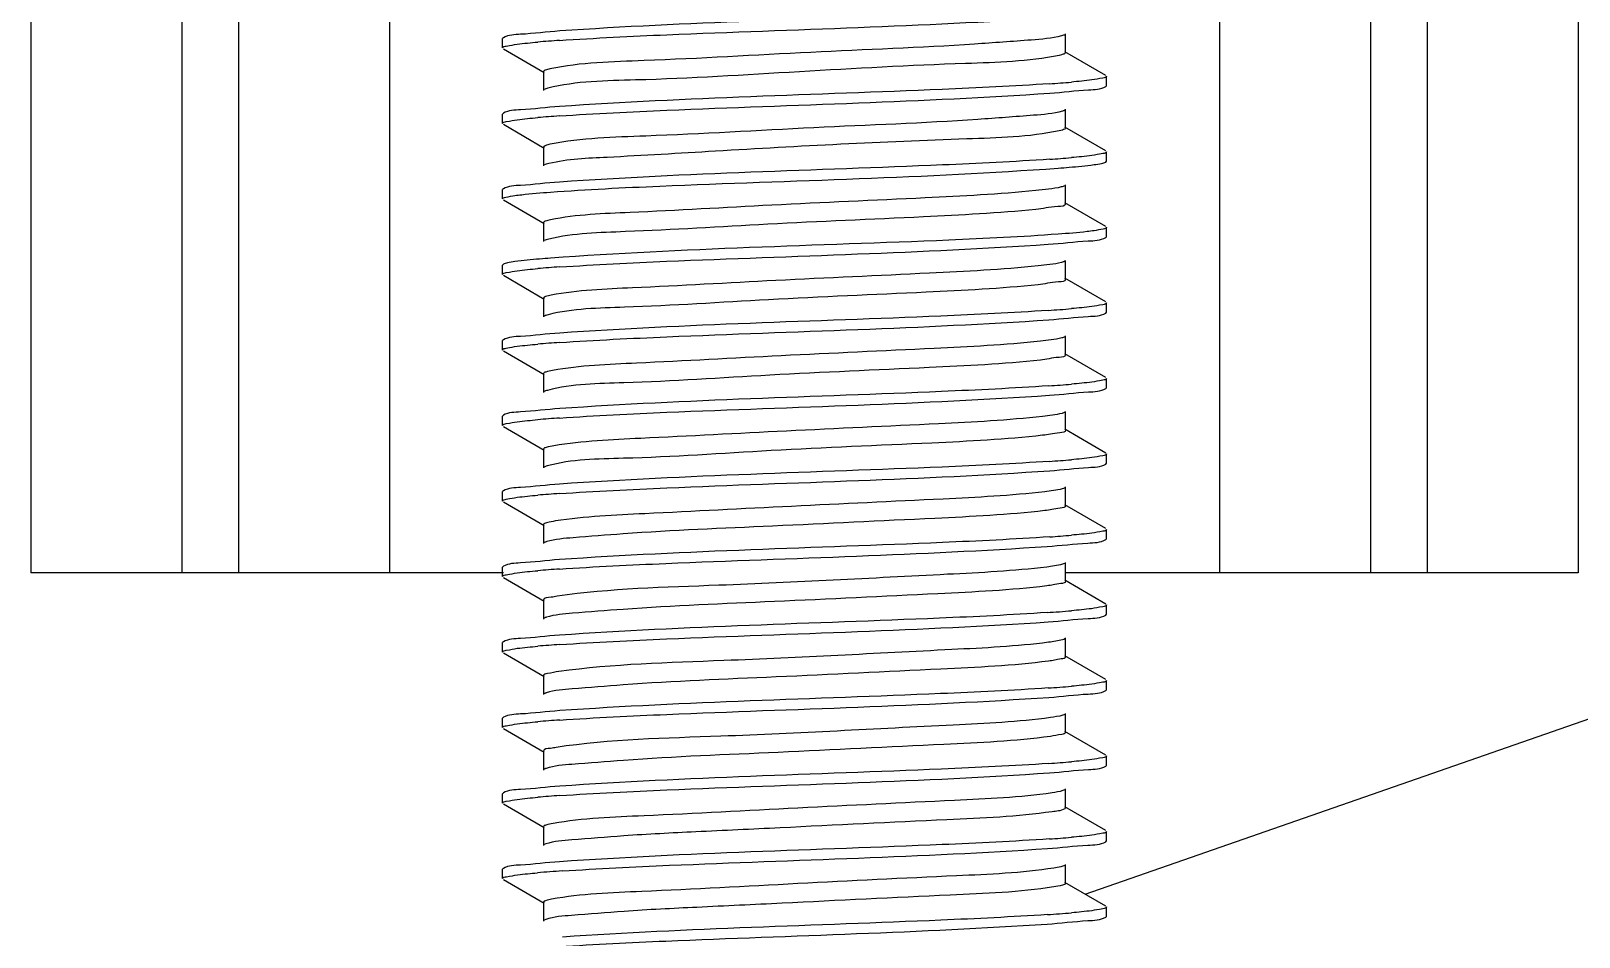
# Model space of a CAD drawing. Extents: x 27938 to 650306, y -92720 to 1524912.
# Drawn here: x 294381.2 to 294869.7, y 842835.9 to 843121.6 of the extents above; entities that cross this region are included whole.
import ezdxf

# ---------------------------------------------------------------- set-up
doc = ezdxf.new("R2010")
doc.units = 0
doc.header["$LTSCALE"] = 1000
doc.header["$MEASUREMENT"] = 0
doc.styles.get("Standard").update_dxf_attribs({"font": 'gbenor.shx', "bigfont": 'gbcbig.shx'})
doc.dimstyles.get("Standard").update_dxf_attribs({"dimtxt": 0.18, "dimasz": 0.18, "dimexe": 0.18, "dimexo": 0.0625, "dimgap": 0.09, "dimtad": 0, "dimtih": 1, "dimtoh": 1, "dimdec": 4, "dimzin": 0, "dimdsep": 46, "dimtxsty": 'Standard', "dimcen": 0.09, "dimadec": 0, "dimazin": 0, "dimtfac": 1, "dimtdec": 4, "dimtofl": 0, "dimtmove": 0, "dimatfit": 3, "dimfxl": 1, "dimtolj": 1, "dimtzin": 0, "dimarcsym": 0})

msp = doc.modelspace()

# ---------------------------------------------------------------- linework, layer by layer
at = {"linetype": 'Continuous'}
for p, q in [((294381.22, 847691.77), (294381.22, 842950.74)), ((294428.85, 847691.77), (294428.85, 842950.74)), ((294446.71, 847691.77), (294446.71, 842950.74)), ((294494.33, 847691.77), (294494.33, 842950.74)), ((294756.27, 847691.77), (294756.27, 842950.74)), ((294803.9, 847691.77), (294803.9, 842950.74)), ((294821.76, 847691.77), (294821.76, 842950.74)), ((294869.39, 847691.77), (294869.39, 842950.74)), ((294530.28, 843119.53), (294530.05, 843119.27)), ((294530.05, 843116.3), (294530.05, 843119.27)), ((294530.05, 843116.3), (294530.05, 843119.27)), ((294530.28, 843116.04), (294543.2, 843108.55)), ((294707.67, 843114.81), (294707.67, 843120.76)), ((294706.4, 843114.14), (294705.64, 843113.96)), ((294720.33, 843107.63), (294707.41, 843115.11)), ((294542.94, 843108.85), (294542.94, 843102.9)), ((294720.56, 843104.39), (294720.56, 843107.37)), ((294720.56, 843104.39), (294720.56, 843107.37)), ((294720.33, 843104.13), (294720.56, 843104.39)), ((294707.67, 843090.99), (294707.67, 843096.95)), ((294530.28, 843095.72), (294530.05, 843095.46)), ((294530.05, 843092.48), (294530.05, 843095.46)), ((294530.05, 843092.48), (294530.05, 843095.46)), ((294530.28, 843092.22), (294543.2, 843084.74)), ((294706.68, 843090.41), (294705.67, 843090.16)), ((294720.33, 843083.81), (294707.41, 843091.3)), ((294542.94, 843085.04), (294542.94, 843079.09)), ((294720.56, 843080.58), (294720.56, 843083.55)), ((294720.56, 843080.58), (294720.56, 843083.55)), ((294720.33, 843080.32), (294720.56, 843080.58)), ((294707.67, 843067.18), (294707.67, 843073.14)), ((294530.28, 843071.91), (294530.05, 843071.65)), ((294530.05, 843068.67), (294530.05, 843071.65)), ((294530.05, 843068.67), (294530.05, 843071.65)), ((294530.28, 843068.41), (294543.2, 843060.93)), ((294720.33, 843060), (294707.41, 843067.48)), ((294542.94, 843061.23), (294542.94, 843055.28)), ((294720.56, 843056.76), (294720.56, 843059.74)), ((294720.56, 843056.76), (294720.56, 843059.74)), ((294720.33, 843056.5), (294720.56, 843056.76)), ((294530.28, 843048.09), (294530.05, 843047.83)), ((294530.05, 843044.86), (294530.05, 843047.83)), ((294530.05, 843044.86), (294530.05, 843047.83)), ((294707.67, 843043.37), (294707.67, 843049.32)), ((294530.28, 843044.6), (294543.2, 843037.11)), ((294720.33, 843036.19), (294707.41, 843043.67)), ((294542.94, 843037.42), (294542.94, 843031.46)), ((294720.56, 843032.95), (294720.56, 843035.93)), ((294720.56, 843032.95), (294720.56, 843035.93)), ((294720.33, 843032.69), (294720.56, 843032.95)), ((294530.28, 843024.28), (294530.05, 843024.02)), ((294530.05, 843021.04), (294530.05, 843024.02)), ((294530.05, 843021.04), (294530.05, 843024.02)), ((294707.67, 843019.56), (294707.67, 843025.51)), ((294530.28, 843020.78), (294543.2, 843013.3)), ((294720.33, 843012.38), (294707.41, 843019.86)), ((294542.94, 843013.6), (294542.94, 843007.65)), ((294720.33, 843008.88), (294720.56, 843009.14)), ((294720.56, 843009.14), (294720.56, 843012.11)), ((294720.56, 843009.14), (294720.56, 843012.11)), ((294530.28, 843000.47), (294530.05, 843000.21)), ((294530.05, 842997.23), (294530.05, 843000.21)), ((294530.05, 842997.23), (294530.05, 843000.21)), ((294707.67, 842995.74), (294707.67, 843001.7)), ((294530.28, 842996.97), (294543.2, 842989.49)), ((294720.33, 842988.56), (294707.41, 842996.05)), ((294542.94, 842989.79), (294542.94, 842983.84)), ((294720.33, 842985.06), (294720.56, 842985.33)), ((294720.56, 842985.33), (294720.56, 842988.3)), ((294720.56, 842985.33), (294720.56, 842988.3)), ((294530.28, 842976.66), (294530.05, 842976.4)), ((294530.05, 842973.42), (294530.05, 842976.4)), ((294530.05, 842973.42), (294530.05, 842976.4)), ((294707.67, 842971.93), (294707.67, 842977.88)), ((294530.28, 842973.16), (294543.2, 842965.68)), ((294720.33, 842964.75), (294707.41, 842972.23)), ((294542.94, 842965.98), (294542.94, 842960.02)), ((294720.33, 842961.25), (294720.56, 842961.51)), ((294720.56, 842961.51), (294720.56, 842964.49)), ((294720.56, 842961.51), (294720.56, 842964.49)), ((294530.28, 842950.74), (294381.22, 842950.74)), ((294530.28, 842952.84), (294530.05, 842952.58)), ((294530.05, 842949.61), (294530.05, 842952.58)), ((294530.05, 842949.61), (294530.05, 842952.58)), ((294869.39, 842950.74), (294707.41, 842950.74)), ((294707.67, 842948.12), (294707.67, 842954.07)), ((294530.28, 842949.35), (294543.2, 842941.86)), ((294720.33, 842940.94), (294707.41, 842948.42)), ((294542.94, 842942.16), (294542.94, 842936.21)), ((294720.56, 842937.7), (294720.56, 842940.68)), ((294720.56, 842937.7), (294720.56, 842940.68)), ((294720.33, 842937.44), (294720.56, 842937.7)), ((294530.28, 842929.03), (294530.05, 842928.77)), ((294530.05, 842925.79), (294530.05, 842928.77)), ((294530.05, 842925.79), (294530.05, 842928.77)), ((294530.28, 842925.53), (294543.2, 842918.05)), ((294707.67, 842924.31), (294707.67, 842930.26)), ((294720.33, 842917.12), (294707.41, 842924.61)), ((294542.94, 842918.35), (294542.94, 842912.4)), ((294720.56, 842913.89), (294720.56, 842916.86)), ((294720.56, 842913.89), (294720.56, 842916.86)), ((294720.33, 842913.63), (294720.56, 842913.89)), ((294707.67, 842900.49), (294707.67, 842906.45)), ((294530.28, 842905.22), (294530.05, 842904.96)), ((294530.05, 842901.98), (294530.05, 842904.96)), ((294530.05, 842901.98), (294530.05, 842904.96)), ((294530.28, 842901.72), (294543.2, 842894.24)), ((294720.33, 842893.31), (294707.41, 842900.79)), ((294542.94, 842894.54), (294542.94, 842888.59)), ((294720.56, 842890.07), (294720.56, 842893.05)), ((294720.56, 842890.07), (294720.56, 842893.05)), ((294720.33, 842889.81), (294720.56, 842890.07)), ((294707.67, 842876.68), (294707.67, 842882.63)), ((294530.28, 842881.41), (294530.05, 842881.14)), ((294530.05, 842878.17), (294530.05, 842881.14)), ((294530.05, 842878.17), (294530.05, 842881.14)), ((294530.28, 842877.91), (294543.2, 842870.43)), ((294720.33, 842869.5), (294707.41, 842876.98)), ((294542.94, 842870.73), (294542.94, 842864.77)), ((294720.56, 842866.26), (294720.56, 842869.24)), ((294720.56, 842866.26), (294720.56, 842869.24)), ((294543.68, 842865.28), (294543.2, 842865.07)), ((294720.33, 842866), (294720.56, 842866.26)), ((294530.28, 842857.59), (294530.05, 842857.33)), ((294530.05, 842854.36), (294530.05, 842857.33)), ((294530.05, 842854.36), (294530.05, 842857.33)), ((294707.67, 842852.87), (294707.67, 842858.82)), ((294530.28, 842854.09), (294543.2, 842846.61)), ((294720.33, 842845.69), (294707.41, 842853.17)), ((294542.94, 842846.91), (294542.94, 842840.96)), ((294720.56, 842842.45), (294720.56, 842845.43)), ((294720.56, 842842.45), (294720.56, 842845.43)), ((294543.64, 842841.45), (294543.2, 842841.26)), ((294720.33, 842842.19), (294720.56, 842842.45))]:
    msp.add_line(p, q, dxfattribs=at)
for centre, radius, start, end in [((294575.41, 842709.96), 409.62, 93.8318, 94.8034), ((294675.23, 843513.26), 409.18, 273.8332, 274.8048), ((294575.31, 842687.37), 408.39, 93.84, 94.8036), ((294675.33, 843488.27), 407.99, 273.8425, 274.8038), ((294575.44, 842638.15), 410, 93.8293, 94.8034), ((294674.72, 843448.31), 415.68, 273.7884, 274.8061), ((294575.45, 842614.17), 410.16, 93.8282, 94.8033), ((294675.03, 843420.61), 411.78, 273.8148, 274.8057), ((294575.41, 842590.87), 409.64, 93.8316, 94.8034), ((294675.23, 843394.26), 409.24, 273.8328, 274.8049), ((294575.32, 842568.25), 408.44, 93.8397, 94.8036), ((294675.33, 843369.22), 408.01, 273.8424, 274.8038), ((294575.35, 842543.97), 408.91, 93.8365, 94.8036), ((294674.3, 843358.29), 420.93, 273.7545, 274.8058), ((294575.44, 842519.1), 409.98, 93.8295, 94.8034), ((294674.7, 843329.4), 415.84, 273.7874, 274.8061), ((294575.45, 842495.1), 410.17, 93.8282, 94.8033), ((294675.02, 843301.65), 411.89, 273.8141, 274.8057), ((294575.41, 842471.78), 409.67, 93.8315, 94.8034), ((294675.22, 843275.26), 409.3, 273.8323, 274.8049), ((294576.53, 842433.97), 423.71, 93.7375, 94.8047), ((294674.43, 843261.35), 419.24, 273.7646, 274.8065)]:
    msp.add_arc(centre, radius, start, end, dxfattribs=at)
for points, knots in [([(294548.03, 843118.66), (294559.31, 843119.43), (294610.83, 843121.91), (294662.41, 843123.1), (294702.59, 843125.84)], [0, 0, 0, 0, 0.219209, 1, 1, 1, 1]), ([(294702.43, 843128.8), (294691.15, 843128.04), (294639.69, 843125.56), (294588.18, 843124.37), (294548.07, 843121.64)], [0, 0, 0, 0, 0.219533, 1, 1, 1, 1]), ([(294548.07, 843121.64), (294543.95, 843121.36), (294538.18, 843120.56), (294531.89, 843120.46), (294530.28, 843119.53)], [0, 0, 0, 0, 0.69034, 1, 1, 1, 1]), ([(294530.05, 843116.3), (294530.05, 843116.73), (294532.34, 843117.01), (294533.5, 843117.33), (294534.65, 843117.48)], [0, 0, 0, 0, 0.271519, 1, 1, 1, 1]), ([(294706.4, 843120.1), (294703.3, 843119.28), (294694.07, 843118.59), (294667.77, 843116.57), (294626.94, 843115.12), (294582.4, 843112.32), (294554.73, 843111.72), (294544.99, 843109.7)], [0, 0, 0, 0, 0.059564, 0.170353, 0.490239, 0.815661, 1, 1, 1, 1]), ([(294707.4, 843120.46), (294707.28, 843120.38), (294706.95, 843120.25), (294706.6, 843120.15), (294706.4, 843120.1)], [0, 0, 0, 0, 0.417288, 1, 1, 1, 1]), ([(294705.64, 843113.96), (294695.95, 843111.95), (294668.4, 843111.3), (294623.89, 843108.88), (294580.12, 843106.06), (294553.3, 843105.87), (294544.31, 843103.59)], [0, 0, 0, 0, 0.183514, 0.508051, 0.828043, 1, 1, 1, 1]), ([(294707.66, 843114.81), (294707.66, 843114.66), (294707.15, 843114.34), (294706.73, 843114.23), (294706.4, 843114.14)], [0, 0, 0, 0, 0.313757, 1, 1, 1, 1]), ([(294544.99, 843109.7), (294544.47, 843109.59), (294543.86, 843109.45), (294542.95, 843109.08), (294542.95, 843108.85)], [0, 0, 0, 0, 0.705452, 1, 1, 1, 1]), ([(294720.56, 843107.37), (294720.56, 843106.94), (294718.29, 843106.65), (294717.14, 843106.34), (294715.99, 843106.19)], [0, 0, 0, 0, 0.271625, 1, 1, 1, 1]), ([(294544.31, 843103.59), (294544.09, 843103.54), (294543.71, 843103.43), (294543.35, 843103.28), (294543.21, 843103.2)], [0, 0, 0, 0, 0.587032, 1, 1, 1, 1]), ([(294547.96, 843094.85), (294559.25, 843095.61), (294610.82, 843098.1), (294662.45, 843099.29), (294702.67, 843102.03)], [0, 0, 0, 0, 0.219118, 1, 1, 1, 1]), ([(294702.59, 843105), (294691.31, 843104.23), (294639.79, 843101.75), (294588.21, 843100.56), (294548.03, 843097.83)], [0, 0, 0, 0, 0.219183, 1, 1, 1, 1]), ([(294702.67, 843102.03), (294706.76, 843102.31), (294712.49, 843103.1), (294718.73, 843103.21), (294720.33, 843104.13)], [0, 0, 0, 0, 0.690194, 1, 1, 1, 1]), ([(294548.03, 843097.83), (294543.93, 843097.55), (294538.16, 843096.75), (294531.88, 843096.64), (294530.28, 843095.72)], [0, 0, 0, 0, 0.690307, 1, 1, 1, 1]), ([(294707.4, 843096.65), (294707.31, 843096.59), (294707.07, 843096.48), (294706.82, 843096.4), (294706.68, 843096.36)], [0, 0, 0, 0, 0.430302, 1, 1, 1, 1]), ([(294530.05, 843092.48), (294530.05, 843092.91), (294532.33, 843093.2), (294533.48, 843093.51), (294534.63, 843093.66)], [0, 0, 0, 0, 0.271583, 1, 1, 1, 1]), ([(294706.68, 843096.36), (294703.74, 843095.49), (294694.72, 843094.87), (294668.69, 843092.76), (294627.76, 843091.35), (294582.92, 843088.54), (294554.94, 843087.92), (294545.06, 843085.9)], [0, 0, 0, 0, 0.056727, 0.165723, 0.485276, 0.813183, 1, 1, 1, 1]), ([(294705.67, 843090.16), (294696.12, 843088.15), (294659.66, 843087.24), (294612.17, 843084.67), (294568.3, 843081.97), (294550.63, 843081.23), (294544.63, 843079.86)], [0, 0, 0, 0, 0.181467, 0.673532, 0.885685, 1, 1, 1, 1]), ([(294707.66, 843090.99), (294707.66, 843090.87), (294707.28, 843090.58), (294706.93, 843090.48), (294706.68, 843090.41)], [0, 0, 0, 0, 0.324978, 1, 1, 1, 1]), ([(294545.06, 843085.9), (294544.52, 843085.79), (294543.89, 843085.65), (294542.95, 843085.27), (294542.95, 843085.04)], [0, 0, 0, 0, 0.706285, 1, 1, 1, 1]), ([(294720.56, 843083.55), (294720.56, 843083.12), (294718.28, 843082.84), (294717.13, 843082.52), (294715.99, 843082.38)], [0, 0, 0, 0, 0.271614, 1, 1, 1, 1]), ([(294544.63, 843079.86), (294544.34, 843079.79), (294543.85, 843079.67), (294543.38, 843079.49), (294543.21, 843079.39)], [0, 0, 0, 0, 0.59783, 1, 1, 1, 1]), ([(294545.18, 843070.84), (294556.65, 843071.68), (294610.04, 843074.28), (294663.5, 843075.34), (294705.33, 843078.4)], [0, 0, 0, 0, 0.215143, 1, 1, 1, 1]), ([(294702.67, 843081.19), (294691.39, 843080.42), (294639.82, 843077.94), (294588.18, 843076.75), (294547.96, 843074.01)], [0, 0, 0, 0, 0.219053, 1, 1, 1, 1]), ([(294705.33, 843078.4), (294706.49, 843078.49), (294710.28, 843078.79), (294714.06, 843079.12), (294716.66, 843079.49)], [0, 0, 0, 0, 0.307391, 1, 1, 1, 1]), ([(294716.66, 843079.49), (294717.46, 843079.6), (294718.69, 843079.82), (294719.94, 843080.09), (294720.33, 843080.32)], [0, 0, 0, 0, 0.643386, 1, 1, 1, 1]), ([(294547.96, 843074.01), (294543.87, 843073.73), (294538.13, 843072.94), (294531.88, 843072.82), (294530.28, 843071.91)], [0, 0, 0, 0, 0.690231, 1, 1, 1, 1]), ([(294707.41, 843072.83), (294707.08, 843072.64), (294704.03, 843071.83), (294700.95, 843071.57), (294698.24, 843071.3)], [0, 0, 0, 0, 0.122661, 1, 1, 1, 1]), ([(294530.05, 843068.67), (294530.05, 843069.04), (294531.94, 843069.36), (294532.94, 843069.62), (294533.91, 843069.75)], [0, 0, 0, 0, 0.274522, 1, 1, 1, 1]), ([(294533.91, 843069.75), (294534.62, 843069.85), (294538.37, 843070.31), (294542.14, 843070.61), (294545.18, 843070.84)], [0, 0, 0, 0, 0.191293, 1, 1, 1, 1]), ([(294698.24, 843071.3), (294686.67, 843070.16), (294658.9, 843068.73), (294616.19, 843066.9), (294576.84, 843064.55), (294553.38, 843063.76), (294545.15, 843062.11)], [0, 0, 0, 0, 0.227541, 0.543602, 0.835698, 1, 1, 1, 1]), ([(294707.66, 843067.18), (294707.67, 843066.33), (294702.8, 843066.3), (294700.6, 843065.58), (294698.24, 843065.35)], [0, 0, 0, 0, 0.265215, 1, 1, 1, 1]), ([(294698.24, 843065.35), (294686.47, 843064.19), (294658.28, 843062.74), (294615.07, 843060.95), (294575.78, 843058.41), (294552.49, 843057.86), (294544.59, 843056.03)], [0, 0, 0, 0, 0.230468, 0.550002, 0.841978, 1, 1, 1, 1]), ([(294545.15, 843062.11), (294544.59, 843062), (294543.94, 843061.85), (294542.95, 843061.46), (294542.95, 843061.23)], [0, 0, 0, 0, 0.707378, 1, 1, 1, 1]), ([(294705.33, 843057.57), (294693.84, 843056.73), (294640.46, 843054.12), (294586.99, 843053.08), (294545.18, 843050)], [0, 0, 0, 0, 0.215512, 1, 1, 1, 1]), ([(294716.66, 843058.65), (294715.94, 843058.55), (294712.18, 843058.09), (294708.39, 843057.79), (294705.33, 843057.57)], [0, 0, 0, 0, 0.19142, 1, 1, 1, 1]), ([(294720.56, 843059.74), (294720.56, 843059.37), (294718.65, 843059.05), (294717.64, 843058.79), (294716.66, 843058.65)], [0, 0, 0, 0, 0.274354, 1, 1, 1, 1]), ([(294544.59, 843056.03), (294544.31, 843055.97), (294543.84, 843055.85), (294543.38, 843055.68), (294543.21, 843055.58)], [0, 0, 0, 0, 0.596305, 1, 1, 1, 1]), ([(294548.06, 843047.23), (294559.29, 843047.99), (294610.66, 843050.46), (294662.1, 843051.67), (294702.18, 843054.37)], [0, 0, 0, 0, 0.218853, 1, 1, 1, 1]), ([(294702.18, 843054.37), (294706.38, 843054.65), (294712.27, 843055.47), (294718.69, 843055.56), (294720.33, 843056.5)], [0, 0, 0, 0, 0.690713, 1, 1, 1, 1]), ([(294533.91, 843048.92), (294533.12, 843048.8), (294531.91, 843048.59), (294530.67, 843048.32), (294530.28, 843048.09)], [0, 0, 0, 0, 0.643038, 1, 1, 1, 1]), ([(294545.18, 843050), (294544.03, 843049.91), (294540.26, 843049.62), (294536.5, 843049.28), (294533.91, 843048.92)], [0, 0, 0, 0, 0.307528, 1, 1, 1, 1]), ([(294707.41, 843049.02), (294707.1, 843048.84), (294704.31, 843048.07), (294701.48, 843047.82), (294699, 843047.57)], [0, 0, 0, 0, 0.124823, 1, 1, 1, 1]), ([(294530.05, 843044.86), (294530.05, 843045.29), (294532.34, 843045.58), (294533.5, 843045.89), (294534.65, 843046.04)], [0, 0, 0, 0, 0.271499, 1, 1, 1, 1]), ([(294699, 843047.57), (294687.6, 843046.39), (294660.01, 843044.99), (294617.32, 843043.12), (294577.6, 843040.81), (294553.81, 843039.95), (294545.36, 843038.34)], [0, 0, 0, 0, 0.223225, 0.538318, 0.832334, 1, 1, 1, 1]), ([(294707.66, 843043.37), (294707.67, 843042.58), (294703.21, 843042.49), (294701.16, 843041.84), (294699, 843041.61)], [0, 0, 0, 0, 0.265945, 1, 1, 1, 1]), ([(294545.36, 843038.34), (294544.75, 843038.22), (294544.05, 843038.06), (294542.95, 843037.67), (294542.94, 843037.42)], [0, 0, 0, 0, 0.710122, 1, 1, 1, 1]), ([(294699, 843041.61), (294687.27, 843040.41), (294658.91, 843038.96), (294615.34, 843037.17), (294575.72, 843034.51), (294552.22, 843034.12), (294544.38, 843032.17)], [0, 0, 0, 0, 0.228361, 0.549652, 0.8435, 1, 1, 1, 1]), ([(294702.18, 843033.53), (294690.89, 843032.77), (294639.51, 843030.3), (294588.07, 843029.11), (294548.06, 843026.39)], [0, 0, 0, 0, 0.220125, 1, 1, 1, 1]), ([(294720.56, 843035.93), (294720.56, 843035.49), (294718.26, 843035.21), (294717.1, 843034.89), (294715.94, 843034.74)], [0, 0, 0, 0, 0.271419, 1, 1, 1, 1]), ([(294544.38, 843032.17), (294544.14, 843032.11), (294543.74, 843032), (294543.35, 843031.85), (294543.21, 843031.76)], [0, 0, 0, 0, 0.588945, 1, 1, 1, 1]), ([(294548.07, 843023.41), (294559.33, 843024.18), (294610.78, 843026.66), (294662.29, 843027.85), (294702.42, 843030.57)], [0, 0, 0, 0, 0.219119, 1, 1, 1, 1]), ([(294702.42, 843030.57), (294706.57, 843030.85), (294712.38, 843031.66), (294718.71, 843031.76), (294720.33, 843032.69)], [0, 0, 0, 0, 0.690466, 1, 1, 1, 1]), ([(294548.06, 843026.39), (294543.94, 843026.11), (294538.17, 843025.31), (294531.89, 843025.2), (294530.28, 843024.28)], [0, 0, 0, 0, 0.69033, 1, 1, 1, 1]), ([(294699.72, 843023.83), (294688.57, 843022.63), (294661.28, 843021.25), (294618.78, 843019.35), (294578.7, 843017.11), (294554.52, 843016.15), (294545.78, 843014.6)], [0, 0, 0, 0, 0.218113, 0.531271, 0.827228, 1, 1, 1, 1]), ([(294707.41, 843025.21), (294707.12, 843025.04), (294704.58, 843024.31), (294701.99, 843024.07), (294699.72, 843023.83)], [0, 0, 0, 0, 0.127123, 1, 1, 1, 1]), ([(294530.05, 843021.04), (294530.05, 843021.48), (294532.34, 843021.76), (294533.5, 843022.08), (294534.66, 843022.23)], [0, 0, 0, 0, 0.271491, 1, 1, 1, 1]), ([(294707.66, 843019.56), (294707.67, 843018.83), (294703.6, 843018.68), (294701.71, 843018.09), (294699.72, 843017.88)], [0, 0, 0, 0, 0.266757, 1, 1, 1, 1]), ([(294545.78, 843014.6), (294545.06, 843014.47), (294544.27, 843014.29), (294542.95, 843013.89), (294542.94, 843013.6)], [0, 0, 0, 0, 0.714571, 1, 1, 1, 1]), ([(294699.72, 843017.88), (294688.05, 843016.62), (294659.57, 843015.19), (294615.68, 843013.41), (294575.74, 843010.62), (294552.02, 843010.37), (294544.21, 843008.32)], [0, 0, 0, 0, 0.225996, 0.548844, 0.844625, 1, 1, 1, 1]), ([(294702.42, 843009.74), (294691.14, 843008.97), (294639.69, 843006.5), (294588.17, 843005.3), (294548.07, 843002.58)], [0, 0, 0, 0, 0.219548, 1, 1, 1, 1]), ([(294702.58, 843006.77), (294706.69, 843007.05), (294712.45, 843007.85), (294718.73, 843007.96), (294720.33, 843008.88)], [0, 0, 0, 0, 0.690293, 1, 1, 1, 1]), ([(294720.56, 843012.11), (294720.56, 843011.68), (294718.28, 843011.4), (294717.13, 843011.08), (294715.98, 843010.94)], [0, 0, 0, 0, 0.271559, 1, 1, 1, 1]), ([(294544.21, 843008.32), (294544.01, 843008.26), (294543.67, 843008.16), (294543.34, 843008.03), (294543.21, 843007.95)], [0, 0, 0, 0, 0.582235, 1, 1, 1, 1]), ([(294548.04, 842999.6), (294559.31, 843000.37), (294610.83, 843002.85), (294662.41, 843004.04), (294702.58, 843006.77)], [0, 0, 0, 0, 0.219209, 1, 1, 1, 1]), ([(294548.07, 843002.58), (294543.95, 843002.3), (294538.18, 843001.5), (294531.89, 843001.39), (294530.28, 843000.47)], [0, 0, 0, 0, 0.69034, 1, 1, 1, 1]), ([(294700.42, 843000.09), (294689.52, 842998.87), (294662.53, 842997.51), (294620.24, 842995.58), (294579.81, 842993.4), (294555.26, 842992.35), (294546.22, 842990.86)], [0, 0, 0, 0, 0.213019, 0.524248, 0.822139, 1, 1, 1, 1]), ([(294707.41, 843001.4), (294707.14, 843001.24), (294704.84, 843000.55), (294702.47, 843000.33), (294700.42, 843000.09)], [0, 0, 0, 0, 0.129618, 1, 1, 1, 1]), ([(294530.05, 842997.23), (294530.05, 842997.67), (294532.34, 842997.95), (294533.5, 842998.26), (294534.65, 842998.41)], [0, 0, 0, 0, 0.271518, 1, 1, 1, 1]), ([(294700.42, 842994.14), (294688.82, 842992.84), (294660.24, 842991.41), (294616.07, 842989.64), (294575.82, 842986.73), (294551.85, 842986.64), (294544.08, 842984.47)], [0, 0, 0, 0, 0.223404, 0.547643, 0.845414, 1, 1, 1, 1]), ([(294707.67, 842995.74), (294707.67, 842995.08), (294703.97, 842994.87), (294702.23, 842994.34), (294700.42, 842994.14)], [0, 0, 0, 0, 0.267771, 1, 1, 1, 1]), ([(294546.22, 842990.86), (294545.4, 842990.73), (294544.5, 842990.51), (294542.95, 842990.12), (294542.94, 842989.79)], [0, 0, 0, 0, 0.718256, 1, 1, 1, 1]), ([(294544.08, 842984.47), (294543.9, 842984.42), (294543.61, 842984.33), (294543.32, 842984.2), (294543.21, 842984.14)], [0, 0, 0, 0, 0.57614, 1, 1, 1, 1]), ([(294702.58, 842985.94), (294691.31, 842985.17), (294639.79, 842982.69), (294588.21, 842981.5), (294548.04, 842978.76)], [0, 0, 0, 0, 0.219191, 1, 1, 1, 1]), ([(294702.67, 842982.97), (294706.76, 842983.24), (294712.49, 842984.04), (294718.73, 842984.15), (294720.33, 842985.06)], [0, 0, 0, 0, 0.690195, 1, 1, 1, 1]), ([(294720.56, 842988.3), (294720.56, 842987.87), (294718.29, 842987.58), (294717.14, 842987.27), (294715.99, 842987.12)], [0, 0, 0, 0, 0.271624, 1, 1, 1, 1]), ([(294547.96, 842975.78), (294559.25, 842976.55), (294610.82, 842979.04), (294662.45, 842980.22), (294702.67, 842982.97)], [0, 0, 0, 0, 0.219123, 1, 1, 1, 1]), ([(294530.05, 842973.42), (294530.05, 842973.85), (294532.33, 842974.14), (294533.48, 842974.45), (294534.63, 842974.6)], [0, 0, 0, 0, 0.271581, 1, 1, 1, 1]), ([(294548.04, 842978.76), (294543.93, 842978.48), (294538.16, 842977.69), (294531.88, 842977.58), (294530.28, 842976.66)], [0, 0, 0, 0, 0.690309, 1, 1, 1, 1]), ([(294701.08, 842976.36), (294690.43, 842975.11), (294663.77, 842973.77), (294621.7, 842971.81), (294580.95, 842969.68), (294556.02, 842968.56), (294546.7, 842967.13)], [0, 0, 0, 0, 0.207939, 0.517244, 0.817064, 1, 1, 1, 1]), ([(294707.41, 842977.58), (294707.16, 842977.44), (294705.08, 842976.79), (294702.94, 842976.58), (294701.08, 842976.36)], [0, 0, 0, 0, 0.132296, 1, 1, 1, 1]), ([(294701.08, 842970.41), (294689.58, 842969.05), (294660.92, 842967.72), (294616.62, 842965.49), (294578.47, 842963.97), (294554.79, 842962.03), (294546.65, 842961.41), (294543.97, 842960.62)], [0, 0, 0, 0, 0.220594, 0.546057, 0.845846, 0.946724, 1, 1, 1, 1]), ([(294707.67, 842971.93), (294707.67, 842971.32), (294704.33, 842971.07), (294702.73, 842970.6), (294701.08, 842970.41)], [0, 0, 0, 0, 0.268974, 1, 1, 1, 1]), ([(294546.7, 842967.13), (294545.76, 842966.98), (294544.75, 842966.74), (294542.95, 842966.35), (294542.94, 842965.98)], [0, 0, 0, 0, 0.721341, 1, 1, 1, 1]), ([(294543.97, 842960.62), (294543.82, 842960.58), (294543.56, 842960.49), (294543.31, 842960.38), (294543.21, 842960.33)], [0, 0, 0, 0, 0.570618, 1, 1, 1, 1]), ([(294702.67, 842962.13), (294691.39, 842961.36), (294639.82, 842958.87), (294588.19, 842957.69), (294547.96, 842954.95)], [0, 0, 0, 0, 0.219054, 1, 1, 1, 1]), ([(294701.86, 842959.1), (294706.14, 842959.38), (294712.13, 842960.21), (294718.67, 842960.3), (294720.33, 842961.25)], [0, 0, 0, 0, 0.691024, 1, 1, 1, 1]), ([(294720.56, 842964.49), (294720.56, 842964.06), (294718.29, 842963.77), (294717.14, 842963.46), (294715.99, 842963.31)], [0, 0, 0, 0, 0.271616, 1, 1, 1, 1]), ([(294547.96, 842954.95), (294543.87, 842954.67), (294538.13, 842953.87), (294531.88, 842953.76), (294530.28, 842952.84)], [0, 0, 0, 0, 0.690234, 1, 1, 1, 1]), ([(294547.99, 842951.97), (294559.18, 842952.73), (294610.47, 842955.2), (294661.82, 842956.42), (294701.86, 842959.1)], [0, 0, 0, 0, 0.218385, 1, 1, 1, 1]), ([(294530.05, 842949.61), (294530.05, 842950.04), (294532.33, 842950.32), (294533.49, 842950.64), (294534.64, 842950.79)], [0, 0, 0, 0, 0.271558, 1, 1, 1, 1]), ([(294701.71, 842952.62), (294691.33, 842951.34), (294656.79, 842949.69), (294605.36, 842946.77), (294564.11, 842945.84), (294547.21, 842943.39)], [0, 0, 0, 0, 0.202876, 0.669154, 1, 1, 1, 1]), ([(294707.41, 842953.77), (294707.18, 842953.64), (294705.31, 842953.04), (294703.38, 842952.83), (294701.71, 842952.62)], [0, 0, 0, 0, 0.135193, 1, 1, 1, 1]), ([(294701.71, 842946.67), (294690.33, 842945.26), (294661.62, 842943.96), (294617.11, 842941.68), (294578.58, 842940.19), (294554.71, 842938.2), (294546.53, 842937.6), (294543.88, 842936.78)], [0, 0, 0, 0, 0.217625, 0.544216, 0.8461, 0.947285, 1, 1, 1, 1]), ([(294707.67, 842948.12), (294707.67, 842947.56), (294704.68, 842947.27), (294703.21, 842946.85), (294701.71, 842946.67)], [0, 0, 0, 0, 0.270415, 1, 1, 1, 1]), ([(294547.21, 842943.39), (294546.59, 842943.3), (294545.39, 842942.96), (294542.95, 842943.03), (294542.94, 842942.16)], [0, 0, 0, 0, 0.421667, 1, 1, 1, 1]), ([(294720.56, 842940.68), (294720.56, 842940.24), (294718.23, 842939.96), (294717.05, 842939.63), (294715.88, 842939.48)], [0, 0, 0, 0, 0.271198, 1, 1, 1, 1]), ([(294543.88, 842936.78), (294543.75, 842936.74), (294543.52, 842936.66), (294543.3, 842936.57), (294543.21, 842936.51)], [0, 0, 0, 0, 0.565619, 1, 1, 1, 1]), ([(294701.86, 842938.26), (294690.55, 842937.5), (294639.25, 842935.04), (294587.9, 842933.85), (294547.99, 842931.13)], [0, 0, 0, 0, 0.220924, 1, 1, 1, 1]), ([(294548.06, 842928.16), (294559.28, 842928.93), (294610.66, 842931.4), (294662.09, 842932.61), (294702.17, 842935.31)], [0, 0, 0, 0, 0.218842, 1, 1, 1, 1]), ([(294702.17, 842935.31), (294706.38, 842935.59), (294712.27, 842936.41), (294718.69, 842936.5), (294720.33, 842937.44)], [0, 0, 0, 0, 0.690723, 1, 1, 1, 1]), ([(294547.99, 842931.13), (294543.89, 842930.86), (294538.14, 842930.06), (294531.88, 842929.95), (294530.28, 842929.03)], [0, 0, 0, 0, 0.690263, 1, 1, 1, 1]), ([(294530.05, 842925.79), (294530.05, 842926.23), (294532.34, 842926.51), (294533.5, 842926.83), (294534.65, 842926.98)], [0, 0, 0, 0, 0.2715, 1, 1, 1, 1]), ([(294702.32, 842928.89), (294692.19, 842927.57), (294657.97, 842925.95), (294606.51, 842923.06), (294565.01, 842922.01), (294547.76, 842919.65)], [0, 0, 0, 0, 0.197813, 0.662661, 1, 1, 1, 1]), ([(294707.41, 842929.96), (294707.2, 842929.84), (294705.54, 842929.28), (294703.8, 842929.08), (294702.32, 842928.89)], [0, 0, 0, 0, 0.13831, 1, 1, 1, 1]), ([(294702.32, 842922.93), (294691.05, 842921.47), (294662.32, 842920.21), (294617.62, 842917.88), (294578.73, 842916.41), (294554.66, 842914.37), (294546.44, 842913.79), (294543.8, 842912.95)], [0, 0, 0, 0, 0.214495, 0.542113, 0.846143, 0.947723, 1, 1, 1, 1]), ([(294707.67, 842924.31), (294707.67, 842923.8), (294705, 842923.47), (294703.66, 842923.11), (294702.32, 842922.93)], [0, 0, 0, 0, 0.272046, 1, 1, 1, 1]), ([(294547.76, 842919.65), (294546.55, 842919.49), (294545.32, 842919.17), (294542.94, 842918.81), (294542.94, 842918.35)], [0, 0, 0, 0, 0.726158, 1, 1, 1, 1]), ([(294720.56, 842916.86), (294720.56, 842916.43), (294718.26, 842916.14), (294717.1, 842915.83), (294715.94, 842915.68)], [0, 0, 0, 0, 0.271414, 1, 1, 1, 1]), ([(294543.8, 842912.95), (294543.69, 842912.91), (294543.48, 842912.84), (294543.29, 842912.75), (294543.2, 842912.7)], [0, 0, 0, 0, 0.561102, 1, 1, 1, 1]), ([(294702.17, 842914.47), (294690.88, 842913.71), (294639.5, 842911.24), (294588.07, 842910.05), (294548.06, 842907.33)], [0, 0, 0, 0, 0.220148, 1, 1, 1, 1]), ([(294548.07, 842904.35), (294559.33, 842905.12), (294610.78, 842907.59), (294662.29, 842908.79), (294702.42, 842911.51)], [0, 0, 0, 0, 0.219113, 1, 1, 1, 1]), ([(294702.42, 842911.51), (294706.56, 842911.79), (294712.38, 842912.6), (294718.71, 842912.7), (294720.33, 842913.63)], [0, 0, 0, 0, 0.690473, 1, 1, 1, 1]), ([(294548.06, 842907.33), (294543.94, 842907.05), (294538.17, 842906.25), (294531.89, 842906.14), (294530.28, 842905.22)], [0, 0, 0, 0, 0.690329, 1, 1, 1, 1]), ([(294707.4, 842906.14), (294707.21, 842906.03), (294705.74, 842905.52), (294704.2, 842905.33), (294702.89, 842905.15)], [0, 0, 0, 0, 0.141712, 1, 1, 1, 1]), ([(294530.05, 842901.98), (294530.05, 842902.41), (294532.34, 842902.7), (294533.5, 842903.01), (294534.66, 842903.16)], [0, 0, 0, 0, 0.27149, 1, 1, 1, 1]), ([(294702.89, 842905.15), (294692.74, 842903.76), (294657.99, 842902.19), (294606.09, 842899.1), (294564.09, 842898.3), (294546.91, 842895.72)], [0, 0, 0, 0, 0.1966, 0.666503, 1, 1, 1, 1]), ([(294702.89, 842899.2), (294691.76, 842897.67), (294663.03, 842896.46), (294618.17, 842894.07), (294578.91, 842892.63), (294554.64, 842890.54), (294546.36, 842889.98), (294543.74, 842889.11)], [0, 0, 0, 0, 0.21122, 0.539778, 0.846003, 0.948056, 1, 1, 1, 1]), ([(294707.67, 842900.49), (294707.67, 842900.04), (294705.31, 842899.68), (294704.09, 842899.36), (294702.89, 842899.2)], [0, 0, 0, 0, 0.273972, 1, 1, 1, 1]), ([(294546.91, 842895.72), (294546.33, 842895.63), (294545.21, 842895.31), (294542.94, 842895.34), (294542.94, 842894.54)], [0, 0, 0, 0, 0.420714, 1, 1, 1, 1]), ([(294720.56, 842893.05), (294720.56, 842892.62), (294718.28, 842892.33), (294717.13, 842892.02), (294715.98, 842891.87)], [0, 0, 0, 0, 0.271556, 1, 1, 1, 1]), ([(294543.74, 842889.11), (294543.64, 842889.08), (294543.45, 842889.01), (294543.28, 842888.93), (294543.2, 842888.89)], [0, 0, 0, 0, 0.557022, 1, 1, 1, 1]), ([(294548.04, 842880.54), (294559.32, 842881.3), (294610.83, 842883.78), (294662.41, 842884.97), (294702.58, 842887.71)], [0, 0, 0, 0, 0.219209, 1, 1, 1, 1]), ([(294702.42, 842890.67), (294691.13, 842889.91), (294639.68, 842887.43), (294588.17, 842886.24), (294548.07, 842883.51)], [0, 0, 0, 0, 0.219564, 1, 1, 1, 1]), ([(294702.58, 842887.71), (294706.69, 842887.99), (294712.45, 842888.79), (294718.73, 842888.89), (294720.33, 842889.81)], [0, 0, 0, 0, 0.690297, 1, 1, 1, 1]), ([(294548.07, 842883.51), (294543.95, 842883.23), (294538.18, 842882.43), (294531.89, 842882.33), (294530.28, 842881.41)], [0, 0, 0, 0, 0.690341, 1, 1, 1, 1]), ([(294707.4, 842882.33), (294707.23, 842882.23), (294705.94, 842881.76), (294704.58, 842881.58), (294703.43, 842881.41)], [0, 0, 0, 0, 0.145431, 1, 1, 1, 1]), ([(294530.05, 842878.17), (294530.05, 842878.6), (294532.34, 842878.89), (294533.5, 842879.2), (294534.65, 842879.35)], [0, 0, 0, 0, 0.271516, 1, 1, 1, 1]), ([(294703.43, 842881.41), (294693.23, 842879.93), (294666.41, 842878.74), (294623.48, 842876.64), (294581.3, 842874.37), (294555.42, 842873.38), (294545.96, 842871.76)], [0, 0, 0, 0, 0.19601, 0.509345, 0.817487, 1, 1, 1, 1]), ([(294707.67, 842876.68), (294707.67, 842876.54), (294706.18, 842875.56), (294704.77, 842875.65), (294703.43, 842875.46)], [0, 0, 0, 0, 0.090838, 1, 1, 1, 1]), ([(294703.43, 842875.46), (294692.45, 842873.86), (294663.74, 842872.7), (294626.27, 842870.77), (294592.27, 842869.16), (294570.32, 842868.11), (294554.64, 842866.7), (294546.29, 842866.18), (294543.68, 842865.28)], [0, 0, 0, 0, 0.207809, 0.537231, 0.703413, 0.845703, 0.948297, 1, 1, 1, 1]), ([(294545.96, 842871.76), (294545.2, 842871.62), (294544.37, 842871.43), (294542.94, 842871.03), (294542.94, 842870.73)], [0, 0, 0, 0, 0.716441, 1, 1, 1, 1]), ([(294720.56, 842869.24), (294720.56, 842868.81), (294718.29, 842868.52), (294717.14, 842868.21), (294715.99, 842868.06)], [0, 0, 0, 0, 0.271623, 1, 1, 1, 1]), ([(294702.58, 842866.87), (294691.3, 842866.1), (294639.79, 842863.62), (294588.21, 842862.43), (294548.04, 842859.7)], [0, 0, 0, 0, 0.2192, 1, 1, 1, 1]), ([(294548.91, 842856.78), (294560.15, 842857.53), (294611.17, 842859.98), (294662.24, 842861.19), (294701.96, 842863.85)], [0, 0, 0, 0, 0.220605, 1, 1, 1, 1]), ([(294701.96, 842863.85), (294706.21, 842864.14), (294712.17, 842864.96), (294718.67, 842865.05), (294720.33, 842866)], [0, 0, 0, 0, 0.690936, 1, 1, 1, 1]), ([(294548.04, 842859.7), (294543.93, 842859.42), (294538.16, 842858.62), (294531.88, 842858.51), (294530.28, 842857.59)], [0, 0, 0, 0, 0.69031, 1, 1, 1, 1]), ([(294703.94, 842857.68), (294693.8, 842856.11), (294666.77, 842854.99), (294623.45, 842852.83), (294580.92, 842850.47), (294554.87, 842849.6), (294545.51, 842847.86)], [0, 0, 0, 0, 0.193902, 0.509761, 0.820177, 1, 1, 1, 1]), ([(294707.4, 842858.52), (294707.03, 842858.3), (294705.85, 842858.01), (294704.69, 842857.79), (294703.94, 842857.68)], [0, 0, 0, 0, 0.364713, 1, 1, 1, 1]), ([(294530.05, 842854.36), (294530.05, 842854.8), (294532.41, 842855.08), (294533.59, 842855.4), (294534.78, 842855.55)], [0, 0, 0, 0, 0.271042, 1, 1, 1, 1]), ([(294707.67, 842852.87), (294707.66, 842852.5), (294705.87, 842852.11), (294704.88, 842851.87), (294703.94, 842851.72)], [0, 0, 0, 0, 0.278852, 1, 1, 1, 1]), ([(294545.51, 842847.86), (294544.86, 842847.74), (294544.13, 842847.57), (294542.94, 842847.18), (294542.94, 842846.91)], [0, 0, 0, 0, 0.712361, 1, 1, 1, 1]), ([(294703.94, 842851.72), (294693.13, 842850.05), (294664.44, 842848.96), (294626.93, 842846.98), (294592.65, 842845.37), (294570.46, 842844.31), (294554.65, 842842.88), (294546.24, 842842.38), (294543.64, 842841.45)], [0, 0, 0, 0, 0.204274, 0.534495, 0.701868, 0.845261, 0.94846, 1, 1, 1, 1]), ([(294701.96, 842843.02), (294690.76, 842842.27), (294639.74, 842839.82), (294588.67, 842838.59), (294548.91, 842835.94)], [0, 0, 0, 0, 0.219765, 1, 1, 1, 1]), ([(294720.56, 842845.43), (294720.56, 842844.99), (294718.24, 842844.71), (294717.08, 842844.39), (294715.91, 842844.24)], [0, 0, 0, 0, 0.271302, 1, 1, 1, 1]), ([(294547.99, 842832.91), (294559.17, 842833.67), (294610.46, 842836.14), (294661.81, 842837.36), (294701.85, 842840.03)], [0, 0, 0, 0, 0.218367, 1, 1, 1, 1]), ([(294701.85, 842840.03), (294706.13, 842840.32), (294712.13, 842841.15), (294718.66, 842841.23), (294720.33, 842842.19)], [0, 0, 0, 0, 0.691035, 1, 1, 1, 1])]:
    msp.add_open_spline(points, degree=3, knots=knots, dxfattribs=at)
for points in [[(294534.65, 843117.48), (294536.8, 843117.76), (294538.95, 843117.96), (294541.11, 843118.14)], [(294715.99, 843106.19), (294713.84, 843105.91), (294711.67, 843105.71), (294709.51, 843105.52)], [(294534.63, 843093.66), (294536.78, 843093.94), (294538.95, 843094.14), (294541.11, 843094.33)], [(294715.99, 843082.38), (294713.83, 843082.09), (294711.66, 843081.89), (294709.5, 843081.71)], [(294534.65, 843046.04), (294536.8, 843046.32), (294538.95, 843046.52), (294541.11, 843046.7)], [(294715.94, 843034.74), (294713.82, 843034.47), (294711.68, 843034.27), (294709.54, 843034.09)], [(294534.66, 843022.23), (294536.8, 843022.51), (294538.95, 843022.71), (294541.11, 843022.89)], [(294715.98, 843010.94), (294713.83, 843010.66), (294711.68, 843010.46), (294709.52, 843010.27)], [(294534.65, 842998.41), (294536.8, 842998.69), (294538.95, 842998.89), (294541.11, 842999.08)], [(294715.99, 842987.12), (294713.84, 842986.84), (294711.67, 842986.64), (294709.51, 842986.46)], [(294534.63, 842974.6), (294536.78, 842974.88), (294538.95, 842975.08), (294541.11, 842975.26)], [(294715.99, 842963.31), (294713.83, 842963.03), (294711.66, 842962.83), (294709.5, 842962.64)], [(294534.64, 842950.79), (294536.79, 842951.07), (294538.95, 842951.27), (294541.11, 842951.45)], [(294715.88, 842939.48), (294713.78, 842939.21), (294711.67, 842939.02), (294709.57, 842938.84)], [(294534.65, 842926.98), (294536.8, 842927.25), (294538.95, 842927.45), (294541.11, 842927.64)], [(294715.94, 842915.68), (294713.81, 842915.4), (294711.68, 842915.21), (294709.54, 842915.02)], [(294534.66, 842903.16), (294536.8, 842903.44), (294538.95, 842903.64), (294541.11, 842903.82)], [(294715.98, 842891.87), (294713.83, 842891.59), (294711.68, 842891.39), (294709.52, 842891.21)], [(294534.65, 842879.35), (294536.8, 842879.63), (294538.95, 842879.83), (294541.11, 842880.01)], [(294715.99, 842868.06), (294713.84, 842867.78), (294711.67, 842867.58), (294709.51, 842867.39)], [(294534.78, 842855.55), (294536.86, 842855.82), (294538.95, 842856.01), (294541.04, 842856.19)], [(294715.91, 842844.24), (294713.8, 842843.96), (294711.68, 842843.77), (294709.56, 842843.59)]]:
    msp.add_open_spline(points, degree=3, dxfattribs=at)

# ---------------------------------------------------------------- leaders
msp.add_leader([(294713.87, 842849.43), (295847.48, 843244.3)], dimstyle='Standard', override={"dimgap": 20, "dimtad": 0})

doc.saveas('drawing.dxf')
